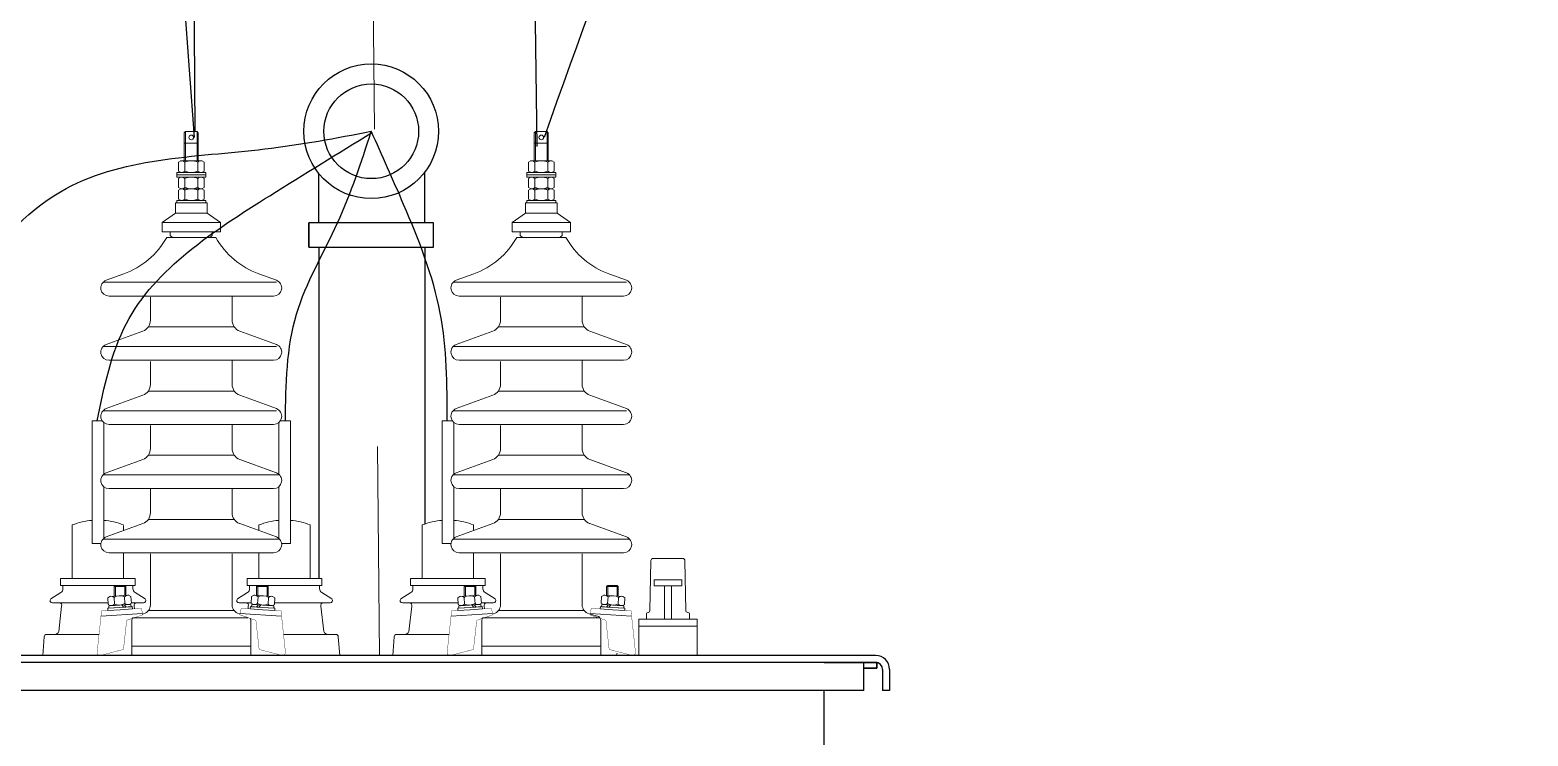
# Model space of a CAD drawing. Header units: millimetres. Extents: x -23083795 to 376618, y 113268 to 3804440.
# Drawn here: x 225110 to 226189, y 123286 to 123794 of the extents above; entities that cross this region are included whole.
import ezdxf

# ---------------------------------------------------------------- set-up
doc = ezdxf.new("R2010")
doc.units = ezdxf.units.MM
doc.header["$LTSCALE"] = 6
doc.linetypes.add('CENTER', pattern=[50.8, 31.75, -6.35, 6.35, -6.35])
doc.layers.add('duong tam', color=30, linetype='CENTER', lineweight=5)

msp = doc.modelspace()

# ---------------------------------------------------------------- linework, layer by layer
at = {"color": 170, "lineweight": 9}
for p, q in [((225221.57784, 123721.14999, -1.36858), (225220.73731, 123720.30946, -1.36858)), ((225220.73731, 123720.30946, -1.36858), (225220.73731, 123700.13691, -1.36858)), ((225221.57784, 123721.14999, -1.36858), (225221.57784, 123700.13691, -1.36858)), ((225229.98307, 123721.14999, -1.36858), (225221.57784, 123721.14999, -1.36858)), ((225229.98307, 123721.14999, -1.36858), (225221.57784, 123721.14999, -1.36858)), ((225229.98307, 123721.14999, -1.36858), (225229.98307, 123700.13691, -1.36858)), ((225229.98307, 123721.14999, -1.36858), (225230.82359, 123720.30946, -1.36858)), ((225230.82359, 123720.30946, -1.36858), (225230.82359, 123700.13691, -1.36858)), ((225473.7348, 123721.14999, -1.36858), (225472.89427, 123720.30946, -1.36858)), ((225472.89427, 123720.30946, -1.36858), (225472.89427, 123700.13691, -1.36858)), ((225473.7348, 123721.14999, -1.36858), (225473.7348, 123700.13691, -1.36858)), ((225482.14003, 123721.14999, -1.36858), (225473.7348, 123721.14999, -1.36858)), ((225482.14003, 123721.14999, -1.36858), (225473.7348, 123721.14999, -1.36858)), ((225482.14003, 123721.14999, -1.36858), (225482.14003, 123700.13691, -1.36858)), ((225482.14003, 123721.14999, -1.36858), (225482.98055, 123720.30946, -1.36858)), ((225482.14003, 123721.14999, -1.36858), (225482.98055, 123720.30946, -1.36858)), ((225482.98055, 123720.30946, -1.36858), (225482.98055, 123700.13691, -1.36858)), ((225230.82359, 123712.74475, -1.36858), (225220.73731, 123712.74475, -1.36858)), ((225482.98055, 123712.74475, -1.36858), (225472.89427, 123712.74475, -1.36858)), ((225221.15758, 123699.16635, -1.36858), (225221.15758, 123692.70223, -1.36858)), ((225230.40333, 123699.16635, -1.36858), (225230.40333, 123692.70223, -1.36858)), ((225473.31454, 123699.16635, -1.36858), (225473.31454, 123692.70223, -1.36858)), ((225482.56029, 123699.16635, -1.36858), (225482.56029, 123692.70223, -1.36858)), ((225221.15758, 123687.39903, -1.36858), (225221.15758, 123680.9349, -1.36858)), ((225230.40333, 123687.39903, -1.36858), (225230.40333, 123680.9349, -1.36858)), ((225473.31454, 123687.39903, -1.36858), (225473.31454, 123680.9349, -1.36858)), ((225482.56029, 123687.39903, -1.36858), (225482.56029, 123680.9349, -1.36858)), ((225221.15758, 123678.9938, -1.36858), (225221.15758, 123672.52967, -1.36858)), ((225230.40333, 123678.9938, -1.36858), (225230.40333, 123672.52967, -1.36858)), ((225473.31454, 123678.9938, -1.36858), (225473.31454, 123672.52967, -1.36858)), ((225482.56029, 123678.9938, -1.36858), (225482.56029, 123672.52967, -1.36858)), ((225214.43339, 123669.87807, -1.36858), (225220.73731, 123669.87807, -1.36858)), ((225225.78045, 123669.87807, -1.36858), (225237.12752, 123669.87807, -1.36858)), ((225466.59035, 123669.87807, -1.36858), (225472.89427, 123669.87807, -1.36858)), ((225477.93741, 123669.87807, -1.36858), (225489.28448, 123669.87807, -1.36858)), ((225246.79353, 123655.58918, -1.36858), (225204.76737, 123655.58918, -1.36858)), ((225237.12752, 123662.31336, -1.36858), (225214.43339, 123662.31336, -1.36858)), ((225498.95049, 123655.58918, -1.36858), (225456.92433, 123655.58918, -1.36858)), ((225489.28448, 123662.31336, -1.36858), (225466.59035, 123662.31336, -1.36858)), ((225212.33208, 123644.87251, -1.36858), (225208.12947, 123644.87251, -1.36858)), ((225212.33208, 123644.87251, -1.36858), (225243.43144, 123644.87251, -1.36858)), ((225464.48904, 123644.87251, -1.36858), (225460.28643, 123644.87251, -1.36858)), ((225464.48904, 123644.87251, -1.36858), (225495.5884, 123644.87251, -1.36858)), ((225287.04967, 123612.54985, -1.36858), (225162.24255, 123612.54985, -1.36858)), ((225164.51124, 123614.04255, -1.36858), (225177.07781, 123618.61641, -1.36858)), ((225539.20663, 123612.54985, -1.36858), (225414.39951, 123612.54985, -1.36858)), ((225416.6682, 123614.04255, -1.36858), (225429.23477, 123618.61641, -1.36858)), ((225196.36214, 123602.63006, -1.36858), (225166.52357, 123602.63006, -1.36858)), ((225196.36214, 123585.29196, -1.36858), (225196.36214, 123601.78953, -1.36858)), ((225448.5191, 123602.63006, -1.36858), (225418.68053, 123602.63006, -1.36858)), ((225448.5191, 123585.29196, -1.36858), (225448.5191, 123601.78953, -1.36858)), ((225256.71883, 123580.47092, -1.36858), (225194.84207, 123580.47092, -1.36858)), ((225508.87579, 123580.47092, -1.36858), (225446.99903, 123580.47092, -1.36858)), ((225164.51124, 123567.81378, -1.36858), (225190.83167, 123577.39363, -1.36858)), ((225416.6682, 123567.81378, -1.36858), (225442.98863, 123577.39363, -1.36858)), ((225287.04967, 123566.32107, -1.36858), (225162.24255, 123566.32107, -1.36858)), ((225196.36214, 123556.40128, -1.36858), (225166.52357, 123556.40128, -1.36858)), ((225539.20663, 123566.32107, -1.36858), (225414.39951, 123566.32107, -1.36858)), ((225448.5191, 123556.40128, -1.36858), (225418.68053, 123556.40128, -1.36858)), ((225196.36214, 123539.06319, -1.36858), (225196.36214, 123555.56076, -1.36858)), ((225448.5191, 123539.06319, -1.36858), (225448.5191, 123555.56076, -1.36858)), ((225164.51124, 123521.585, -1.36858), (225190.83167, 123531.16485, -1.36858)), ((225256.71883, 123534.24215, -1.36858), (225194.84207, 123534.24215, -1.36858)), ((225416.6682, 123521.585, -1.36858), (225442.98863, 123531.16485, -1.36858)), ((225508.87579, 123534.24215, -1.36858), (225446.99903, 123534.24215, -1.36858)), ((225508.87579, 123534.24215, -1.36858), (225446.99903, 123534.24215, -1.36858)), ((225287.04967, 123520.0923, -1.36858), (225162.24255, 123520.0923, -1.36858)), ((225539.20663, 123520.0923, -1.36858), (225414.39951, 123520.0923, -1.36858)), ((225154.33598, 123424.44398, -1.36858), (225154.33598, 123512.69891, -1.36858)), ((225161.69176, 123512.69891, -1.36858), (225154.33598, 123512.69891, -1.36858)), ((225162.74121, 123474.33419, -1.36858), (225162.74121, 123511.54936, -1.36858)), ((225196.36214, 123510.1725, -1.36858), (225166.52357, 123510.1725, -1.36858)), ((225196.36214, 123492.83441, -1.36858), (225196.36214, 123509.33198, -1.36858)), ((225288.81969, 123474.33419, -1.36858), (225288.81969, 123511.54936, -1.36858)), ((225289.86914, 123512.69891, -1.36858), (225297.22493, 123512.69891, -1.36858)), ((225297.22493, 123424.44398, -1.36858), (225297.22493, 123512.69891, -1.36858)), ((225406.49294, 123424.44398, -1.36858), (225406.49294, 123512.69891, -1.36858)), ((225413.84872, 123512.69891, -1.36858), (225406.49294, 123512.69891, -1.36858)), ((225414.89817, 123474.33419, -1.36858), (225414.89817, 123511.54936, -1.36858)), ((225448.5191, 123510.1725, -1.36858), (225418.68053, 123510.1725, -1.36858)), ((225448.5191, 123492.83441, -1.36858), (225448.5191, 123509.33198, -1.36858)), ((225164.51124, 123475.35622, -1.36858), (225190.83167, 123484.93608, -1.36858)), ((225256.71883, 123488.01337, -1.36858), (225194.84207, 123488.01337, -1.36858)), ((225287.04967, 123475.35622, -1.36858), (225260.72924, 123484.93608, -1.36858)), ((225416.6682, 123475.35622, -1.36858), (225442.98863, 123484.93608, -1.36858)), ((225508.87579, 123488.01337, -1.36858), (225446.99903, 123488.01337, -1.36858)), ((225539.20663, 123475.35622, -1.36858), (225512.8862, 123484.93608, -1.36858)), ((225272.00923, 123473.86352, -1.36858), (225162.24255, 123473.86352, -1.36858)), ((225179.55168, 123473.86352, -1.36858), (225289.31836, 123473.86352, -1.36858)), ((225287.04967, 123473.86352, -1.36858), (225280.41446, 123473.86352, -1.36858)), ((225524.16619, 123473.86352, -1.36858), (225414.39951, 123473.86352, -1.36858)), ((225431.70864, 123473.86352, -1.36858), (225541.47532, 123473.86352, -1.36858)), ((225539.20663, 123473.86352, -1.36858), (225532.57142, 123473.86352, -1.36858)), ((225162.74121, 123428.10542, -1.36858), (225162.74121, 123465.32059, -1.36858)), ((225196.36214, 123463.94373, -1.36858), (225166.52357, 123463.94373, -1.36858)), ((225196.36214, 123446.60564, -1.36858), (225196.36214, 123463.94373, -1.36858)), ((225255.19877, 123463.94373, -1.36858), (225285.03734, 123463.94373, -1.36858)), ((225288.81969, 123428.10542, -1.36858), (225288.81969, 123465.32059, -1.36858)), ((225414.89817, 123428.10542, -1.36858), (225414.89817, 123465.32059, -1.36858)), ((225448.5191, 123463.94373, -1.36858), (225418.68053, 123463.94373, -1.36858)), ((225448.5191, 123446.60564, -1.36858), (225448.5191, 123463.94373, -1.36858)), ((225507.35572, 123463.94373, -1.36858), (225537.1943, 123463.94373, -1.36858)), ((225140.04709, 123399.22828, -1.36858), (225140.04709, 123437.74202, -1.36858)), ((225164.51124, 123429.12745, -1.36858), (225190.83167, 123438.7073, -1.36858)), ((225256.71883, 123441.78459, -1.36858), (225194.84207, 123441.78459, -1.36858)), ((225287.04967, 123429.12745, -1.36858), (225260.72924, 123438.7073, -1.36858)), ((225274.5308, 123433.68394, -1.36858), (225274.5308, 123437.74202, -1.36858)), ((225311.51382, 123399.22828, -1.36858), (225311.51382, 123437.74202, -1.36858)), ((225392.20405, 123399.22828, -1.36858), (225392.20405, 123437.74202, -1.36858)), ((225416.6682, 123429.12745, -1.36858), (225442.98863, 123438.7073, -1.36858)), ((225429.18707, 123433.68394, -1.36858), (225429.18707, 123437.74202, -1.36858)), ((225508.87579, 123441.78459, -1.36858), (225446.99903, 123441.78459, -1.36858)), ((225539.20663, 123429.12745, -1.36858), (225512.8862, 123438.7073, -1.36858)), ((225257.72033, 123427.63474, -1.36858), (225162.24255, 123427.63474, -1.36858)), ((225177.03011, 123433.68394, -1.36858), (225177.03011, 123437.41804, -1.36858)), ((225193.84057, 123427.63474, -1.36858), (225289.31836, 123427.63474, -1.36858)), ((225509.87729, 123427.63474, -1.36858), (225414.39951, 123427.63474, -1.36858)), ((225445.99753, 123427.63474, -1.36858), (225541.47532, 123427.63474, -1.36858)), ((225160.70095, 123424.44398, -1.36858), (225154.33598, 123424.44398, -1.36858)), ((225196.36214, 123417.71495, -1.36858), (225166.52357, 123417.71495, -1.36858)), ((225177.03011, 123399.22828, -1.36858), (225177.03011, 123417.71495, -1.36858)), ((225196.36214, 123380.25415, -1.36858), (225196.36214, 123416.87443, -1.36858)), ((225255.19877, 123417.71495, -1.36858), (225285.03734, 123417.71495, -1.36858)), ((225255.19877, 123380.25415, -1.36858), (225255.19877, 123416.87443, -1.36858)), ((225274.5308, 123399.22828, -1.36858), (225274.5308, 123417.71495, -1.36858)), ((225290.85995, 123424.44398, -1.36858), (225297.22493, 123424.44398, -1.36858)), ((225412.85791, 123424.44398, -1.36858), (225406.49294, 123424.44398, -1.36858)), ((225448.5191, 123417.71495, -1.36858), (225418.68053, 123417.71495, -1.36858)), ((225429.18707, 123399.22828, -1.36858), (225429.18707, 123417.71495, -1.36858)), ((225448.5191, 123417.71495, -1.36858), (225445.99753, 123417.71495, -1.36858)), ((225448.5191, 123399.22828, -1.36858), (225448.5191, 123416.87443, -1.36858)), ((225448.5191, 123380.25415, -1.36858), (225448.5191, 123416.87443, -1.36858)), ((225507.35572, 123417.71495, -1.36858), (225537.1943, 123417.71495, -1.36858)), ((225507.35572, 123380.25415, -1.36858), (225507.35572, 123416.87443, -1.36858)), ((225556.91159, 123412.03597, -1.36858), (225556.12357, 123375.83984, -1.36858)), ((225579.67611, 123413.68126, -1.36858), (225558.59225, 123413.68126, -1.36858)), ((225581.35677, 123412.03597, -1.36858), (225582.14479, 123375.83984, -1.36858)), ((225131.64186, 123399.22828, -1.36858), (225185.43534, 123399.22828, -1.36858)), ((225131.64186, 123394.18514, -1.36858), (225131.64186, 123399.22828, -1.36858)), ((225185.43534, 123394.18514, -1.36858), (225185.43534, 123399.22828, -1.36858)), ((225319.91905, 123399.22828, -1.36858), (225266.12557, 123399.22828, -1.36858)), ((225266.12557, 123394.18514, -1.36858), (225266.12557, 123399.22828, -1.36858)), ((225319.91905, 123394.18514, -1.36858), (225319.91905, 123399.22828, -1.36858)), ((225383.79881, 123399.22828, -1.36858), (225437.5923, 123399.22828, -1.36858)), ((225383.79881, 123394.18514, -1.36858), (225383.79881, 123399.22828, -1.36858)), ((225437.5923, 123394.18514, -1.36858), (225437.5923, 123399.22828, -1.36858)), ((225556.60907, 123398.14052, -1.36858), (225556.51758, 123398.14052, -1.36858)), ((225579.16067, 123398.14052, -1.36858), (225559.10769, 123398.14052, -1.36858)), ((225559.10769, 123398.14052, -1.36858), (225559.10769, 123393.93791, -1.36858)), ((225579.16067, 123398.14052, -1.36858), (225579.16067, 123393.93791, -1.36858)), ((225581.75078, 123398.14052, -1.36858), (225581.65929, 123398.14052, -1.36858)), ((225131.75343, 123388.99337, -1.36858), (225124.6274, 123384.50221, -1.36858)), ((225131.64186, 123394.18514, -1.36858), (225185.43534, 123394.18514, -1.36858)), ((225133.3229, 123394.18514, -1.36858), (225183.75429, 123394.18514, -1.36858)), ((225133.3229, 123394.18514, -1.36858), (225133.3229, 123391.8377, -1.36858)), ((225133.3229, 123394.18514, -1.36858), (225133.3229, 123391.8377, -1.36858)), ((225170.15899, 123385.52101, -1.36858), (225170.46055, 123380.74745, -1.36858)), ((225170.30592, 123393.34462, -1.36858), (225171.14645, 123394.18514, -1.36858)), ((225178.71115, 123393.34462, -1.36858), (225170.30592, 123393.34462, -1.36858)), ((225170.30592, 123386.50278, -1.36858), (225170.30592, 123393.34462, -1.36858)), ((225171.14645, 123394.18514, -1.36858), (225171.14645, 123386.55588, -1.36858)), ((225177.87063, 123394.18514, -1.36858), (225171.14645, 123394.18514, -1.36858)), ((225177.70865, 123385.99795, -1.36858), (225178.01021, 123381.22438, -1.36858)), ((225177.87063, 123394.18514, -1.36858), (225177.87063, 123386.98067, -1.36858)), ((225177.87063, 123394.18514, -1.36858), (225178.71115, 123393.34462, -1.36858)), ((225178.71115, 123387.03376, -1.36858), (225178.71115, 123393.34462, -1.36858)), ((225183.75429, 123394.18514, -1.36858), (225183.75429, 123391.8377, -1.36858)), ((225185.32376, 123388.99337, -1.36858), (225192.4498, 123384.50221, -1.36858)), ((225266.23714, 123388.99337, -1.36858), (225259.11111, 123384.50221, -1.36858)), ((225319.91905, 123394.18514, -1.36858), (225266.12557, 123394.18514, -1.36858)), ((225318.23801, 123394.18514, -1.36858), (225267.80661, 123394.18514, -1.36858)), ((225267.80661, 123394.18514, -1.36858), (225267.80661, 123391.8377, -1.36858)), ((225273.69028, 123394.18514, -1.36858), (225272.84975, 123393.34462, -1.36858)), ((225272.84975, 123387.03376, -1.36858), (225272.84975, 123393.34462, -1.36858)), ((225272.84975, 123393.34462, -1.36858), (225281.25498, 123393.34462, -1.36858)), ((225273.85226, 123385.99795, -1.36858), (225273.5507, 123381.22438, -1.36858)), ((225273.69028, 123394.18514, -1.36858), (225273.69028, 123386.98067, -1.36858)), ((225273.69028, 123394.18514, -1.36858), (225280.41446, 123394.18514, -1.36858)), ((225281.25498, 123393.34462, -1.36858), (225280.41446, 123394.18514, -1.36858)), ((225280.41446, 123394.18514, -1.36858), (225280.41446, 123386.55588, -1.36858)), ((225281.40192, 123385.52101, -1.36858), (225281.10036, 123380.74745, -1.36858)), ((225281.25498, 123386.50278, -1.36858), (225281.25498, 123393.34462, -1.36858)), ((225318.23801, 123394.18514, -1.36858), (225318.23801, 123391.8377, -1.36858)), ((225318.23801, 123394.18514, -1.36858), (225318.23801, 123391.8377, -1.36858)), ((225319.80747, 123388.99337, -1.36858), (225326.93351, 123384.50221, -1.36858)), ((225383.91039, 123388.99337, -1.36858), (225376.78436, 123384.50221, -1.36858)), ((225383.79881, 123394.18514, -1.36858), (225437.5923, 123394.18514, -1.36858)), ((225385.47986, 123394.18514, -1.36858), (225435.91125, 123394.18514, -1.36858)), ((225385.47986, 123394.18514, -1.36858), (225385.47986, 123391.8377, -1.36858)), ((225385.47986, 123394.18514, -1.36858), (225385.47986, 123391.8377, -1.36858)), ((225422.31595, 123385.52101, -1.36858), (225422.61751, 123380.74745, -1.36858)), ((225422.46288, 123393.34462, -1.36858), (225423.3034, 123394.18514, -1.36858)), ((225430.86811, 123393.34462, -1.36858), (225422.46288, 123393.34462, -1.36858)), ((225422.46288, 123386.50278, -1.36858), (225422.46288, 123393.34462, -1.36858)), ((225423.3034, 123394.18514, -1.36858), (225423.3034, 123386.55588, -1.36858)), ((225430.02759, 123394.18514, -1.36858), (225423.3034, 123394.18514, -1.36858)), ((225429.86561, 123385.99795, -1.36858), (225430.16717, 123381.22438, -1.36858)), ((225430.02759, 123394.18514, -1.36858), (225430.02759, 123386.98067, -1.36858)), ((225430.02759, 123394.18514, -1.36858), (225430.86811, 123393.34462, -1.36858)), ((225430.86811, 123387.03376, -1.36858), (225430.86811, 123393.34462, -1.36858)), ((225435.91125, 123394.18514, -1.36858), (225435.91125, 123391.8377, -1.36858)), ((225437.48072, 123388.99337, -1.36858), (225444.60676, 123384.50221, -1.36858)), ((225525.84724, 123394.18514, -1.36858), (225525.00671, 123393.34462, -1.36858)), ((225525.00671, 123387.03376, -1.36858), (225525.00671, 123393.34462, -1.36858)), ((225525.00671, 123393.34462, -1.36858), (225533.41194, 123393.34462, -1.36858)), ((225526.00922, 123385.99795, -1.36858), (225525.70766, 123381.22438, -1.36858)), ((225525.84724, 123394.18514, -1.36858), (225532.57142, 123394.18514, -1.36858)), ((225525.84724, 123394.18514, -1.36858), (225525.84724, 123386.98067, -1.36858)), ((225533.41194, 123393.34462, -1.36858), (225532.57142, 123394.18514, -1.36858)), ((225532.57142, 123394.18514, -1.36858), (225532.57142, 123386.55588, -1.36858)), ((225533.55888, 123385.52101, -1.36858), (225533.25732, 123380.74745, -1.36858)), ((225533.41194, 123386.50278, -1.36858), (225533.41194, 123393.34462, -1.36858)), ((225579.16067, 123393.93791, -1.36858), (225559.10769, 123393.93791, -1.36858)), ((225566.61261, 123393.93791, -1.36858), (225566.61261, 123369.97406, -1.36858)), ((225566.61261, 123393.93791, -1.36858), (225566.61261, 123369.97406, -1.36858)), ((225571.65575, 123393.93791, -1.36858), (225571.65575, 123369.97406, -1.36858)), ((225130.82283, 123381.57729, -1.36858), (225125.75819, 123381.57729, -1.36858)), ((225132.37963, 123379.26199, -1.36858), (225130.38107, 123360.97675, -1.36858)), ((225130.82283, 123381.57729, -1.36858), (225165.77603, 123381.57729, -1.36858)), ((225160.73461, 123372.00185, -1.36858), (225190.70383, 123373.8951, -1.36858)), ((225176.82809, 123378.49282, -1.36858), (225175.67355, 123380.10428, -1.36858)), ((225178.80652, 123378.6178, -1.36858), (225177.65197, 123380.22926, -1.36858)), ((225182.62, 123381.57729, -1.36858), (225186.25437, 123381.57729, -1.36858)), ((225184.69756, 123379.26199, -1.36858), (225184.90993, 123377.31898, -1.36858)), ((225186.25437, 123381.57729, -1.36858), (225191.319, 123381.57729, -1.36858)), ((225249.71391, 123376.16072, -1.36858), (225194.97261, 123376.16072, -1.36858)), ((225201.84699, 123376.16072, -1.36858), (225256.5883, 123376.16072, -1.36858)), ((225265.30654, 123381.57729, -1.36858), (225260.2419, 123381.57729, -1.36858)), ((225290.82629, 123372.00185, -1.36858), (225260.85708, 123373.8951, -1.36858)), ((225268.9409, 123381.57729, -1.36858), (225265.30654, 123381.57729, -1.36858)), ((225266.86334, 123379.26199, -1.36858), (225266.65097, 123377.31898, -1.36858)), ((225272.75439, 123378.6178, -1.36858), (225273.90894, 123380.22926, -1.36858)), ((225274.73281, 123378.49282, -1.36858), (225275.88736, 123380.10428, -1.36858)), ((225320.73808, 123381.57729, -1.36858), (225285.78488, 123381.57729, -1.36858)), ((225319.18128, 123379.26199, -1.36858), (225321.17984, 123360.97675, -1.36858)), ((225320.73808, 123381.57729, -1.36858), (225325.80271, 123381.57729, -1.36858)), ((225382.97979, 123381.57729, -1.36858), (225377.91515, 123381.57729, -1.36858)), ((225384.53659, 123379.26199, -1.36858), (225382.53803, 123360.97675, -1.36858)), ((225382.97979, 123381.57729, -1.36858), (225417.93299, 123381.57729, -1.36858)), ((225412.89157, 123372.00185, -1.36858), (225442.86079, 123373.8951, -1.36858)), ((225428.98505, 123378.49282, -1.36858), (225427.8305, 123380.10428, -1.36858)), ((225430.96348, 123378.6178, -1.36858), (225429.80893, 123380.22926, -1.36858)), ((225434.77696, 123381.57729, -1.36858), (225438.41133, 123381.57729, -1.36858)), ((225436.85452, 123379.26199, -1.36858), (225437.06689, 123377.31898, -1.36858)), ((225438.41133, 123381.57729, -1.36858), (225443.47596, 123381.57729, -1.36858)), ((225438.41133, 123381.57729, -1.36858), (225443.47596, 123381.57729, -1.36858)), ((225501.87087, 123376.16072, -1.36858), (225447.12957, 123376.16072, -1.36858)), ((225454.00395, 123376.16072, -1.36858), (225508.74526, 123376.16072, -1.36858)), ((225542.98325, 123372.00185, -1.36858), (225513.01404, 123373.8951, -1.36858)), ((225524.91135, 123378.6178, -1.36858), (225526.06589, 123380.22926, -1.36858)), ((225526.88977, 123378.49282, -1.36858), (225528.04432, 123380.10428, -1.36858)), ((225553.5845, 123374.17667, -1.36858), (225555.28324, 123375.01719, -1.36858)), ((225553.5845, 123374.17667, -1.36858), (225553.5845, 123369.97406, -1.36858)), ((225582.98512, 123375.01719, -1.36858), (225584.68386, 123374.17667, -1.36858)), ((225584.68386, 123369.97406, -1.36858), (225584.68386, 123374.17667, -1.36858)), ((225249.14525, 123370.9579, -1.36858), (225183.60854, 123370.9579, -1.36858)), ((225202.41566, 123370.9579, -1.36858), (225266.75008, 123370.9579, -1.36858)), ((225501.30221, 123370.9579, -1.36858), (225435.76549, 123370.9579, -1.36858)), ((225454.57262, 123370.9579, -1.36858), (225520.10933, 123370.9579, -1.36858)), ((225548.1211, 123369.88196, -1.36858), (225590.14726, 123369.88196, -1.36858)), ((225548.1211, 123369.88196, -1.36858), (225548.1211, 123343.75375, -1.36858)), ((225590.14726, 123364.76683, -1.36858), (225548.1211, 123364.76683, -1.36858)), ((225553.5845, 123369.97406, -1.36858), (225584.68386, 123369.97406, -1.36858)), ((225590.14726, 123343.75375, -1.36858), (225590.14726, 123369.88196, -1.36858)), ((225119.87453, 123357.20212, -1.36858), (225118.72475, 123343.75375, -1.36858)), ((225127.26746, 123358.88317, -1.36858), (225121.55558, 123358.88317, -1.36858)), ((225127.26746, 123358.88317, -1.36858), (225159.3345, 123358.88317, -1.36858)), ((225324.29344, 123358.88317, -1.36858), (225292.2264, 123358.88317, -1.36858)), ((225324.29344, 123358.88317, -1.36858), (225330.00533, 123358.88317, -1.36858)), ((225331.68638, 123357.20212, -1.36858), (225332.83615, 123343.75375, -1.36858)), ((225372.03149, 123357.20212, -1.36858), (225370.88171, 123343.75375, -1.36858)), ((225379.42442, 123358.88317, -1.36858), (225373.71254, 123358.88317, -1.36858)), ((225379.42442, 123358.88317, -1.36858), (225411.49146, 123358.88317, -1.36858)), ((225182.91377, 123350.47794, -1.36858), (225199.72423, 123350.47794, -1.36858)), ((225199.72423, 123350.47794, -1.36858), (225182.91377, 123350.47794, -1.36858)), ((225199.72423, 123350.47794, -1.36858), (225182.91377, 123350.47794, -1.36858)), ((225236.97289, 123350.47794, -1.36858), (225199.72423, 123350.47794, -1.36858)), ((225214.58802, 123350.47794, -1.36858), (225251.83667, 123350.47794, -1.36858)), ((225251.83667, 123350.47794, -1.36858), (225268.64714, 123350.47794, -1.36858)), ((225251.83667, 123350.47794, -1.36858), (225268.64714, 123350.47794, -1.36858)), ((225268.64714, 123350.47794, -1.36858), (225251.83667, 123350.47794, -1.36858)), ((225435.07073, 123350.47794, -1.36858), (225451.88119, 123350.47794, -1.36858)), ((225451.88119, 123350.47794, -1.36858), (225435.07073, 123350.47794, -1.36858)), ((225451.88119, 123350.47794, -1.36858), (225435.07073, 123350.47794, -1.36858)), ((225489.12985, 123350.47794, -1.36858), (225451.88119, 123350.47794, -1.36858)), ((225466.74498, 123350.47794, -1.36858), (225503.99363, 123350.47794, -1.36858)), ((225503.99363, 123350.47794, -1.36858), (225520.8041, 123350.47794, -1.36858)), ((225503.99363, 123350.47794, -1.36858), (225520.8041, 123350.47794, -1.36858)), ((225520.8041, 123350.47794, -1.36858), (225503.99363, 123350.47794, -1.36858))]:
    msp.add_line(p, q, dxfattribs=at)
at = {"color": 3}
for p, q in [((225317.71675, 123671.96198, -1.36858), (225317.71675, 123690.8361, -1.36858)), ((225394.09664, 123671.61591, -1.36858), (225394.09651, 123692.04962, -1.36858)), ((225317.71675, 123655.43473, -1.36858), (225317.71675, 123671.96198, -1.36858)), ((225394.09675, 123655.43473, -1.36858), (225394.09664, 123671.61591, -1.36858)), ((225310.51349, 123637.95973, -1.36858), (225400.34907, 123637.95973, -1.36858)), ((225317.71675, 123637.95973, -1.36858), (225317.71675, 123399.22828, -1.36858)), ((225394.09675, 123637.95973, -1.36858), (225394.09675, 123438.44452, -1.36858))]:
    msp.add_line(p, q, dxfattribs=at)
at = {"color": 7}
for p, q in [((225718.74731, 123343.75375, -1.36858), (224732.8136, 123343.75375, -1.36858)), ((225719.58783, 123338.71061, -1.36858), (224731.97307, 123338.71061, -1.36858)), ((225681.76429, 123338.71061, -1.36858), (225719.58783, 123338.71061, -1.36858)), ((225710.34208, 123318.53805, -1.36858), (225710.34208, 123338.71061, -1.36858)), ((225719.58783, 123334.508, -1.36858), (225710.34208, 123334.508, -1.36858)), ((225710.34208, 123334.508, -1.36858), (225719.58783, 123334.508, -1.36858)), ((225719.58783, 123334.508, -1.36858), (225710.34208, 123334.508, -1.36858)), ((225710.34208, 123334.508, -1.36858), (225719.58783, 123334.508, -1.36858)), ((225710.34208, 123334.508, -1.36858), (225719.58783, 123334.508, -1.36858)), ((225719.58783, 123334.508, -1.36858), (225719.58783, 123338.71061, -1.36858)), ((225719.58783, 123334.508, -1.36858), (225719.58783, 123338.71061, -1.36858)), ((225719.58783, 123334.508, -1.36858), (225719.58783, 123338.71061, -1.36858)), ((225719.58783, 123338.71061, -1.36858), (225719.58783, 123334.508, -1.36858)), ((225719.58783, 123338.71061, -1.36858), (225719.58783, 123334.508, -1.36858)), ((225719.58783, 123338.71061, -1.36858), (225719.58783, 123334.508, -1.36858)), ((225719.58783, 123338.71061, -1.36858), (225719.58783, 123334.508, -1.36858)), ((225719.58783, 123338.71061, -1.36858), (225719.58783, 123334.508, -1.36858)), ((225719.58783, 123338.71061, -1.36858), (225719.58783, 123334.508, -1.36858)), ((225719.58783, 123338.71061, -1.36858), (225719.58783, 123334.508, -1.36858)), ((225719.58783, 123338.71061, -1.36858), (225719.58783, 123334.508, -1.36858)), ((225719.58783, 123338.71061, -1.36858), (225719.58783, 123334.508, -1.36858)), ((225719.58783, 123338.71061, -1.36858), (225719.58783, 123334.508, -1.36858)), ((225719.58783, 123338.71061, -1.36858), (225719.58783, 123334.508, -1.36858)), ((225719.58783, 123334.508, -1.36858), (225719.58783, 123338.71061, -1.36858)), ((225719.58783, 123334.508, -1.36858), (225719.58783, 123338.71061, -1.36858)), ((225723.79045, 123333.66747, -1.36858), (225723.79045, 123318.53805, -1.36858)), ((225728.83359, 123333.66747, -1.36858), (225728.83359, 123318.53805, -1.36858)), ((225710.34208, 123318.53805, -1.36858), (224741.21883, 123318.53805, -1.36858)), ((225681.76429, 122464.53397, -1.36858), (225681.76429, 123318.53805, -1.36858)), ((225728.83359, 123318.53805, -1.36858), (225723.79045, 123318.53805, -1.36858))]:
    msp.add_line(p, q, dxfattribs=at)
at = {"color": 7, "lineweight": 9}
for p, q in [((225198.46345, 123343.75375, -1.36858), (225118.61375, 123343.75375, -1.36858)), ((225225.78045, 123343.75375, -1.36858), (225172.82749, 123343.75375, -1.36858)), ((225225.78045, 123343.75375, -1.36858), (225278.73341, 123343.75375, -1.36858)), ((225253.09746, 123343.75375, -1.36858), (225332.94716, 123343.75375, -1.36858)), ((225387.58117, 123343.75375, -1.36858), (225467.43087, 123343.75375, -1.36858)), ((225477.93741, 123343.75375, -1.36858), (225424.98445, 123343.75375, -1.36858)), ((225477.93741, 123343.75375, -1.36858), (225530.89037, 123343.75375, -1.36858)), ((225548.1211, 123343.75375, -1.36858), (225590.14726, 123343.75375, -1.36858))]:
    msp.add_line(p, q, dxfattribs=at)
at = {"elevation": -1.36858}
for points in [[(225228.54898, 123721.14999), (225218.69, 125199.99721), (225238.69, 125207.42798), (225238.69, 125245.92884)], [(225474.93072, 123710.48849), (225455.04871, 125201.57294), (225434.95142, 125208.73639), (225434.45729, 125245.79449)]]:
    msp.add_lwpolyline(points, dxfattribs=at)
at = {"color": 170, "lineweight": 9, "elevation": -1.36858}
for points in [[(225221.57784, 123700.13691), (225218.21574, 123700.13691), (225216.5347, 123699.16635), (225216.5347, 123692.70223), (225218.21574, 123691.73167), (225221.57784, 123691.73167)], [(225221.57784, 123691.73167), (225233.34516, 123691.73167), (225235.02621, 123692.70223), (225235.02621, 123699.16635), (225233.34516, 123700.13691), (225221.57784, 123700.13691)], [(225473.7348, 123700.13691), (225470.3727, 123700.13691), (225468.69166, 123699.16635), (225468.69166, 123692.70223), (225470.3727, 123691.73167), (225473.7348, 123691.73167)], [(225473.7348, 123691.73167), (225485.50212, 123691.73167), (225487.18317, 123692.70223), (225487.18317, 123699.16635), (225485.50212, 123700.13691), (225473.7348, 123700.13691)], [(225220.73731, 123690.05063), (225215.27391, 123690.05063), (225215.27391, 123691.73167), (225220.73731, 123691.73167)], [(225221.57784, 123690.05063), (225215.27391, 123690.05063), (225215.27391, 123688.36958), (225221.57784, 123688.36958)], [(225220.73731, 123688.36958), (225218.21574, 123688.36958), (225216.5347, 123687.39903), (225216.5347, 123680.9349), (225218.21574, 123679.96435), (225220.73731, 123679.96435)], [(225221.57784, 123688.36958), (225236.28699, 123688.36958), (225236.28699, 123690.05063), (225221.57784, 123690.05063)], [(225225.78045, 123691.73167), (225236.28699, 123691.73167), (225236.28699, 123690.05063), (225225.78045, 123690.05063)], [(225225.78045, 123679.96435), (225233.34516, 123679.96435), (225235.02621, 123680.9349), (225235.02621, 123687.39903), (225233.34516, 123688.36958), (225225.78045, 123688.36958)], [(225472.89427, 123690.05063), (225467.43087, 123690.05063), (225467.43087, 123691.73167), (225472.89427, 123691.73167)], [(225473.7348, 123690.05063), (225467.43087, 123690.05063), (225467.43087, 123688.36958), (225473.7348, 123688.36958)], [(225472.89427, 123688.36958), (225470.3727, 123688.36958), (225468.69166, 123687.39903), (225468.69166, 123680.9349), (225470.3727, 123679.96435), (225472.89427, 123679.96435)], [(225473.7348, 123688.36958), (225488.44395, 123688.36958), (225488.44395, 123690.05063), (225473.7348, 123690.05063)], [(225477.93741, 123691.73167), (225488.44395, 123691.73167), (225488.44395, 123690.05063), (225477.93741, 123690.05063)], [(225477.93741, 123679.96435), (225485.50212, 123679.96435), (225487.18317, 123680.9349), (225487.18317, 123687.39903), (225485.50212, 123688.36958), (225477.93741, 123688.36958)], [(225221.57784, 123679.96435), (225218.21574, 123679.96435), (225216.5347, 123678.9938), (225216.5347, 123672.52967), (225218.21574, 123671.55912), (225221.57784, 123671.55912)], [(225221.57784, 123671.55912), (225233.34516, 123671.55912), (225235.02621, 123672.52967), (225235.02621, 123678.9938), (225233.34516, 123679.96435), (225221.57784, 123679.96435)], [(225473.7348, 123679.96435), (225470.3727, 123679.96435), (225468.69166, 123678.9938), (225468.69166, 123672.52967), (225470.3727, 123671.55912), (225473.7348, 123671.55912)], [(225473.7348, 123671.55912), (225485.50212, 123671.55912), (225487.18317, 123672.52967), (225487.18317, 123678.9938), (225485.50212, 123679.96435), (225473.7348, 123679.96435)], [(225214.43339, 123669.87807), (225214.43339, 123662.31336), (225204.76737, 123655.58918), (225204.76737, 123648.86499), (225210.65104, 123648.86499)], [(225237.12752, 123669.87807), (225237.12752, 123662.31336), (225246.79353, 123655.58918), (225246.79353, 123648.86499), (225210.65104, 123648.86499)], [(225220.73731, 123671.55912), (225215.27391, 123671.55912), (225215.27391, 123669.87807), (225221.57784, 123669.87807)], [(225221.57784, 123669.87807), (225236.28699, 123669.87807), (225236.28699, 123671.55912), (225225.78045, 123671.55912)], [(225466.59035, 123669.87807), (225466.59035, 123662.31336), (225456.92433, 123655.58918), (225456.92433, 123648.86499), (225462.808, 123648.86499)], [(225489.28448, 123669.87807), (225489.28448, 123662.31336), (225498.95049, 123655.58918), (225498.95049, 123648.86499), (225462.808, 123648.86499)], [(225472.89427, 123671.55912), (225467.43087, 123671.55912), (225467.43087, 123669.87807), (225473.7348, 123669.87807)], [(225473.7348, 123669.87807), (225488.44395, 123669.87807), (225488.44395, 123671.55912), (225477.93741, 123671.55912)], [(225212.33208, 123644.87251), (225210.65104, 123646.34342), (225210.65104, 123648.86499)], [(225239.22882, 123644.87251), (225240.90987, 123646.34342), (225240.90987, 123648.86499)], [(225464.48904, 123644.87251), (225462.808, 123646.34342), (225462.808, 123648.86499)], [(225491.38578, 123644.87251), (225493.06683, 123646.34342), (225493.06683, 123648.86499)], [(225166.52357, 123510.1725), (225282.7259, 123510.1725)], [(225418.68053, 123510.1725), (225534.88286, 123510.1725)], [(225166.52357, 123463.94373), (225272.00923, 123463.94373)], [(225285.03734, 123463.94373), (225179.55168, 123463.94373)], [(225418.68053, 123463.94373), (225524.16619, 123463.94373)], [(225537.1943, 123463.94373), (225431.70864, 123463.94373)], [(225166.52357, 123417.71495), (225257.72033, 123417.71495)], [(225285.03734, 123417.71495), (225193.84057, 123417.71495)], [(225418.68053, 123417.71495), (225509.87729, 123417.71495)], [(225537.1943, 123417.71495), (225445.99753, 123417.71495)], [(225174.29657, 123380.01729), (225167.58576, 123379.59335), (225165.84687, 123380.45599), (225165.54531, 123385.22955), (225167.16182, 123386.30416), (225173.87263, 123386.7281)], [(225174.29657, 123380.01729), (225181.00738, 123380.44123), (225182.62389, 123381.51584), (225182.32233, 123386.28941), (225180.58343, 123387.15204), (225173.87263, 123386.7281)], [(225277.26434, 123380.01729), (225270.55353, 123380.44123), (225268.93702, 123381.51584), (225269.23858, 123386.28941), (225270.97747, 123387.15204), (225277.68828, 123386.7281)], [(225277.26434, 123380.01729), (225283.97515, 123379.59335), (225285.71404, 123380.45599), (225286.0156, 123385.22955), (225284.39909, 123386.30416), (225277.68828, 123386.7281)], [(225426.45353, 123380.01729), (225419.74272, 123379.59335), (225418.00383, 123380.45599), (225417.70227, 123385.22955), (225419.31878, 123386.30416), (225426.02959, 123386.7281)], [(225426.45353, 123380.01729), (225433.16434, 123380.44123), (225434.78085, 123381.51584), (225434.47929, 123386.28941), (225432.74039, 123387.15204), (225426.02959, 123386.7281)], [(225529.4213, 123380.01729), (225522.71049, 123380.44123), (225521.09398, 123381.51584), (225521.39554, 123386.28941), (225523.13443, 123387.15204), (225529.84524, 123386.7281)], [(225529.4213, 123380.01729), (225536.13211, 123379.59335), (225537.871, 123380.45599), (225538.17256, 123385.22955), (225536.55605, 123386.30416), (225529.84524, 123386.7281)], [(225174.50854, 123376.66189), (225165.7006, 123376.10547), (225165.59462, 123377.78317), (225174.40255, 123378.33959)], [(225174.40255, 123378.33959), (225166.43301, 123377.84296), (225166.32703, 123379.52066), (225174.29657, 123380.01729)], [(225174.40255, 123378.33959), (225182.37196, 123378.83816), (225182.26597, 123380.51587), (225174.29657, 123380.01729)], [(225174.50854, 123376.66189), (225183.31647, 123377.21831), (225183.21049, 123378.89601), (225174.40255, 123378.33959)], [(225190.75893, 123373.59312), (225191.3783, 123373.75908)], [(225260.80197, 123373.59312), (225260.1826, 123373.75908)], [(225277.05237, 123376.66189), (225268.24443, 123377.21831), (225268.35042, 123378.89601), (225277.15835, 123378.33959)], [(225277.15835, 123378.33959), (225269.18895, 123378.83816), (225269.29493, 123380.51587), (225277.26434, 123380.01729)], [(225277.05237, 123376.66189), (225285.8603, 123376.10547), (225285.96629, 123377.78317), (225277.15835, 123378.33959)], [(225277.15835, 123378.33959), (225285.1279, 123377.84296), (225285.23388, 123379.52066), (225277.26434, 123380.01729)], [(225426.6655, 123376.66189), (225417.85756, 123376.10547), (225417.75158, 123377.78317), (225426.55951, 123378.33959)], [(225426.55951, 123378.33959), (225418.58997, 123377.84296), (225418.48399, 123379.52066), (225426.45353, 123380.01729)], [(225426.55951, 123378.33959), (225434.52892, 123378.83816), (225434.42293, 123380.51587), (225426.45353, 123380.01729)], [(225426.6655, 123376.66189), (225435.47343, 123377.21831), (225435.36745, 123378.89601), (225426.55951, 123378.33959)], [(225442.91589, 123373.59312), (225443.53526, 123373.75908)], [(225529.20933, 123376.66189), (225520.40139, 123377.21831), (225520.50738, 123378.89601), (225529.31531, 123378.33959)], [(225529.31531, 123378.33959), (225521.34591, 123378.83816), (225521.45189, 123380.51587), (225529.4213, 123380.01729)], [(225529.20933, 123376.66189), (225538.01726, 123376.10547), (225538.12325, 123377.78317), (225529.31531, 123378.33959)], [(225529.31531, 123378.33959), (225537.28486, 123377.84296), (225537.39084, 123379.52066), (225529.4213, 123380.01729)], [(225199.72423, 123343.75375), (225182.91377, 123343.75375), (225182.91377, 123350.47794), (225199.72423, 123350.47794)], [(225225.78045, 123350.47794), (225236.97289, 123350.47794)], [(225251.83667, 123343.75375), (225268.64714, 123343.75375), (225268.64714, 123350.47794), (225251.83667, 123350.47794)], [(225451.88119, 123343.75375), (225435.07073, 123343.75375), (225435.07073, 123350.47794), (225451.88119, 123350.47794)], [(225477.93741, 123350.47794), (225489.12985, 123350.47794)], [(225503.99363, 123343.75375), (225520.8041, 123343.75375), (225520.8041, 123350.47794), (225503.99363, 123350.47794)]]:
    msp.add_lwpolyline(points, dxfattribs=at)
at = {"color": 3, "elevation": -1.36858}
for points in [[(225335.72101, 123655.43473), (225310.51349, 123655.43473), (225310.51349, 123637.95973), (225310.51349, 123655.43473)], [(225400.34907, 123637.95973), (225400.34907, 123655.43473), (225335.72101, 123655.43473)]]:
    msp.add_lwpolyline(points, dxfattribs=at)
at = {"color": 170, "lineweight": 9, "elevation": -1.36858}
for points in [[(225243.43144, 123644.87251, 0.1782764766), (225274.48309, 123618.61641), (225287.04967, 123614.04255, -0.8390996312), (225285.03734, 123602.63006), (225166.52357, 123602.63006)], [(225495.5884, 123644.87251, 0.1782764766), (225526.64005, 123618.61641), (225539.20663, 123614.04255, -0.8390996312), (225537.1943, 123602.63006), (225418.68053, 123602.63006)], [(225166.52357, 123556.40128), (225285.03734, 123556.40128, 0.8390996312), (225287.04967, 123567.81378), (225260.72924, 123577.39363, -0.3152987889), (225255.19877, 123585.29196), (225255.19877, 123602.63006)], [(225418.68053, 123556.40128), (225537.1943, 123556.40128, 0.8390996312), (225539.20663, 123567.81378), (225512.8862, 123577.39363, -0.3152987889), (225507.35572, 123585.29196), (225507.35572, 123602.63006)], [(225280.41446, 123510.1725), (225285.03734, 123510.1725, 0.8390996312), (225287.04967, 123521.585), (225260.72924, 123531.16485, -0.3152987889), (225255.19877, 123539.06319), (225255.19877, 123556.40128)], [(225532.57142, 123510.1725), (225537.1943, 123510.1725, 0.8390996312), (225539.20663, 123521.585), (225512.8862, 123531.16485, -0.3152987889), (225507.35572, 123539.06319), (225507.35572, 123556.40128)], [(225272.00923, 123480.8305), (225260.72924, 123484.93608, -0.3152987889), (225255.19877, 123492.83441), (225255.19877, 123510.1725)], [(225524.16619, 123480.8305), (225512.8862, 123484.93608, -0.3152987889), (225507.35572, 123492.83441), (225507.35572, 123510.1725)], [(225280.41446, 123463.94373), (225285.03734, 123463.94373, 0.8390996312), (225287.04967, 123475.35622), (225280.41446, 123477.77124)], [(225532.57142, 123463.94373), (225537.1943, 123463.94373, 0.8390996312), (225539.20663, 123475.35622), (225532.57142, 123477.77124)], [(225260.56961, 123438.76724, -0.3097316893), (225255.19877, 123446.60564), (225255.19877, 123463.94373)], [(225512.72657, 123438.76724, -0.3097316893), (225507.35572, 123446.60564), (225507.35572, 123463.94373)], [(225520.8041, 123350.47794), (225520.8041, 123368.91119, 0.3394542589), (225518.31218, 123372.15872), (225512.33956, 123373.75908)], [(225182.91377, 123350.47794), (225182.91377, 123368.91119, -0.1651006682), (225183.60854, 123370.9579, -0.1651006682)], [(225268.64714, 123350.47794), (225268.64714, 123368.91119, 0.1188494143), (225268.27772, 123370.44336, 0.1188494143)], [(225435.07073, 123350.47794), (225435.07073, 123368.91119, -0.1651006682), (225435.76549, 123370.9579, -0.1651006682)]]:
    msp.add_lwpolyline(points, format="xyb", dxfattribs=at)
at = {"color": 30, "lineweight": 9, "const_width": 10.08628, "elevation": -1.36858}
msp.add_lwpolyline([(225532.57142, 123477.77124), (225532.57142, 123477.77124), (225532.57142, 123477.77124)], dxfattribs=at)
at = {"color": 170, "lineweight": 9, "const_width": 0.25216, "elevation": -1.36858}
for points in [[(225161.14184, 123375.81747), (225157.96741, 123346.07388, 0.5244414625), (225160.58673, 123343.81748), (225176.34218, 123347.92311, 0.3105519464), (225176.96554, 123348.64299), (225179.19371, 123368.55383, -0.2914734196), (225179.76072, 123369.25691), (225190.18717, 123372.76878, 0.3888787319), (225190.73577, 123373.76319), (225189.79975, 123377.62788)], [(225290.41907, 123375.81747), (225293.59349, 123346.07388, -0.5244414625), (225290.97418, 123343.81748), (225275.21873, 123347.92311, -0.3105519464), (225274.59537, 123348.64299), (225272.3672, 123368.55383, 0.2914734196), (225271.80019, 123369.25691), (225261.37374, 123372.76878, -0.3888787319), (225260.82513, 123373.76319), (225261.76115, 123377.62788)], [(225413.2988, 123375.81747), (225410.12437, 123346.07388, 0.5244414625), (225412.74369, 123343.81748), (225428.49914, 123347.92311, 0.3105519464), (225429.1225, 123348.64299), (225431.35067, 123368.55383, -0.2914734196), (225431.91768, 123369.25691), (225442.34413, 123372.76878, 0.3888787319), (225442.89273, 123373.76319), (225441.95671, 123377.62788)], [(225542.57603, 123375.81747), (225545.75045, 123346.07388, -0.5244414625), (225543.13114, 123343.81748), (225527.37569, 123347.92311, -0.3105519464), (225526.75233, 123348.64299), (225524.52416, 123368.55383, 0.2914734196), (225523.95715, 123369.25691), (225513.5307, 123372.76878, -0.3888787319), (225512.98209, 123373.76319), (225513.91811, 123377.62788)]]:
    msp.add_lwpolyline(points, format="xyb", close=True, dxfattribs=at)
at = {"color": 7, "lineweight": 9, "elevation": -1.36858}
for points in [[(225253.20846, 123343.75375), (225182.91377, 123343.75375)], [(225199.72423, 123343.75375), (225198.35244, 123343.75375)]]:
    msp.add_lwpolyline(points, dxfattribs=at)
at = {"color": 3}
for radius in [48.51976, 34.10293]:
    msp.add_circle((225355.43128, 123721.36119, -1.36858), radius, dxfattribs=at)
at = {"color": 170, "lineweight": 9}
for centre in [(225225.78045, 123716.94737, -1.36858), (225477.93741, 123716.94737, -1.36858)]:
    msp.add_circle(centre, 1.68105, dxfattribs=at)
for centre, radius, start, end in [((225218.84614, 123696.8992, -1.36858), 3.2377, 44.44581535, 104.44579222), ((225225.78045, 123688.64192, -1.36858), 11.49499, 90, 113.71357173), ((225225.78045, 123688.64192, -1.36858), 11.49499, 66.28642827, 90), ((225232.71477, 123696.8992, -1.36858), 3.2377, 75.55420778, 135.55418465), ((225471.0031, 123696.8992, -1.36858), 3.2377, 44.44581535, 104.44579222), ((225477.93741, 123688.64192, -1.36858), 11.49499, 90, 113.71357173), ((225477.93741, 123688.64192, -1.36858), 11.49499, 66.28642827, 90), ((225484.87173, 123696.8992, -1.36858), 3.2377, 75.55420778, 135.55418465), ((225218.84614, 123694.96938, -1.36858), 3.2377, 255.55420778, 315.55418465), ((225218.84614, 123685.13188, -1.36858), 3.2377, 44.44581535, 104.44579222), ((225225.78045, 123703.22666, -1.36858), 11.49499, 246.28642827, 270), ((225225.78045, 123676.87459, -1.36858), 11.49499, 90, 113.71357173), ((225225.78045, 123703.22666, -1.36858), 11.49499, 270, 293.71357173), ((225225.78045, 123676.87459, -1.36858), 11.49499, 66.28642827, 90), ((225232.71477, 123694.96938, -1.36858), 3.2377, 224.44581535, 284.44579222), ((225232.71477, 123685.13188, -1.36858), 3.2377, 75.55420778, 135.55418465), ((225471.0031, 123694.96938, -1.36858), 3.2377, 255.55420778, 315.55418465), ((225471.0031, 123685.13188, -1.36858), 3.2377, 44.44581535, 104.44579222), ((225477.93741, 123703.22666, -1.36858), 11.49499, 246.28642827, 270), ((225477.93741, 123676.87459, -1.36858), 11.49499, 90, 113.71357173), ((225477.93741, 123703.22666, -1.36858), 11.49499, 270, 293.71357173), ((225477.93741, 123676.87459, -1.36858), 11.49499, 66.28642827, 90), ((225484.87173, 123694.96938, -1.36858), 3.2377, 224.44581535, 284.44579222), ((225484.87173, 123685.13188, -1.36858), 3.2377, 75.55420778, 135.55418465), ((225218.84614, 123683.20205, -1.36858), 3.2377, 255.55420778, 315.55418465), ((225218.84614, 123676.72665, -1.36858), 3.2377, 44.44581535, 104.44579222), ((225225.78045, 123691.45934, -1.36858), 11.49499, 246.28642827, 270), ((225225.78045, 123668.46936, -1.36858), 11.49499, 90, 113.71357173), ((225225.78045, 123691.45934, -1.36858), 11.49499, 270, 293.71357173), ((225225.78045, 123668.46936, -1.36858), 11.49499, 66.28642827, 90), ((225232.71477, 123683.20205, -1.36858), 3.2377, 224.44581535, 284.44579222), ((225232.71477, 123676.72665, -1.36858), 3.2377, 75.55420778, 135.55418465), ((225471.0031, 123683.20205, -1.36858), 3.2377, 255.55420778, 315.55418465), ((225471.0031, 123676.72665, -1.36858), 3.2377, 44.44581535, 104.44579222), ((225477.93741, 123691.45934, -1.36858), 11.49499, 246.28642827, 270), ((225477.93741, 123668.46936, -1.36858), 11.49499, 90, 113.71357173), ((225477.93741, 123691.45934, -1.36858), 11.49499, 270, 293.71357173), ((225477.93741, 123668.46936, -1.36858), 11.49499, 66.28642827, 90), ((225484.87173, 123683.20205, -1.36858), 3.2377, 224.44581535, 284.44579222), ((225484.87173, 123676.72665, -1.36858), 3.2377, 75.55420778, 135.55418465), ((225218.84614, 123674.79682, -1.36858), 3.2377, 255.55420778, 315.55418465), ((225225.78045, 123683.0541, -1.36858), 11.49499, 246.28642827, 270), ((225225.78045, 123683.0541, -1.36858), 11.49499, 270, 293.71357173), ((225232.71477, 123674.79682, -1.36858), 3.2377, 224.44581535, 284.44579222), ((225471.0031, 123674.79682, -1.36858), 3.2377, 255.55420778, 315.55418465), ((225477.93741, 123683.0541, -1.36858), 11.49499, 246.28642827, 270), ((225477.93741, 123683.0541, -1.36858), 11.49499, 270, 293.71357173), ((225484.87173, 123674.79682, -1.36858), 3.2377, 224.44581535, 284.44579222), ((225156.9545, 123673.90475, -1.36858), 58.83662, 290, 330.43317421), ((225409.11146, 123673.90475, -1.36858), 58.83662, 290, 330.43317421), ((225166.52357, 123608.51372, -1.36858), 5.88366, 110, 270), ((225418.68053, 123608.51372, -1.36858), 5.88366, 110, 270), ((225187.95691, 123585.29196, -1.36858), 8.40523, 290, 0), ((225440.11387, 123585.29196, -1.36858), 8.40523, 290, 0), ((225166.52357, 123562.28494, -1.36858), 5.88366, 110, 270), ((225418.68053, 123562.28494, -1.36858), 5.88366, 110, 270), ((225187.95691, 123539.06319, -1.36858), 8.40523, 290, 0), ((225440.11387, 123539.06319, -1.36858), 8.40523, 290, 0), ((225440.11387, 123539.06319, -1.36858), 8.40523, 290, 0), ((225166.52357, 123516.05617, -1.36858), 5.88366, 110, 270), ((225418.68053, 123516.05617, -1.36858), 5.88366, 110, 270), ((225187.95691, 123492.83441, -1.36858), 8.40523, 290, 0), ((225440.11387, 123492.83441, -1.36858), 8.40523, 290, 0), ((225166.52357, 123469.82739, -1.36858), 5.88366, 110, 270), ((225285.03734, 123469.82739, -1.36858), 5.88366, 270, 70), ((225418.68053, 123469.82739, -1.36858), 5.88366, 110, 270), ((225537.1943, 123469.82739, -1.36858), 5.88366, 270, 70), ((225158.5386, 123390.82305, -1.36858), 50.43139, 94.78019185, 111.51018827), ((225158.5386, 123390.82305, -1.36858), 50.43139, 68.48981173, 85.21980815), ((225187.95691, 123446.60564, -1.36858), 8.40523, 290, 0), ((225293.02231, 123390.82305, -1.36858), 50.43139, 94.78019185, 111.51018827), ((225293.02231, 123390.82305, -1.36858), 50.43139, 68.48981173, 85.21980815), ((225410.69556, 123390.82305, -1.36858), 50.43139, 94.78019185, 111.51018827), ((225410.69556, 123390.82305, -1.36858), 50.43139, 68.48981173, 85.21980815), ((225440.11387, 123446.60564, -1.36858), 8.40523, 290, 0), ((225166.52357, 123423.59861, -1.36858), 5.88366, 110, 270), ((225285.03734, 123423.59861, -1.36858), 5.88366, 270, 70), ((225418.68053, 123423.59861, -1.36858), 5.88366, 110, 270), ((225537.1943, 123423.59861, -1.36858), 5.88366, 270, 70), ((225558.59225, 123412.00022, -1.36858), 1.68105, 90, 178.78112476), ((225579.67611, 123412.00022, -1.36858), 1.68105, 1.21887524, 90), ((225125.75819, 123383.25834, -1.36858), 1.68105, 132.27368901, 270), ((225129.96081, 123391.8377, -1.36858), 3.36209, 302.22104509, 0), ((225167.99508, 123383.11264, -1.36858), 3.2377, 48.06055643, 108.0605333), ((225174.38028, 123378.8502, -1.36858), 7.89424, 65.06858574, 122.32563279), ((225180.15842, 123383.88104, -1.36858), 3.2377, 79.16894886, 139.16892573), ((225187.11639, 123391.8377, -1.36858), 3.36209, 180, 237.77895491), ((225191.319, 123383.25834, -1.36858), 1.68105, 270, 47.72631099), ((225260.2419, 123383.25834, -1.36858), 1.68105, 132.27368901, 270), ((225264.44452, 123391.8377, -1.36858), 3.36209, 302.22104509, 0), ((225271.40248, 123383.88104, -1.36858), 3.2377, 40.83107427, 100.83105114), ((225277.18063, 123378.8502, -1.36858), 7.89424, 57.67436721, 114.93141426), ((225283.56582, 123383.11264, -1.36858), 3.2377, 71.9394667, 131.93944357), ((225321.6001, 123391.8377, -1.36858), 3.36209, 180, 237.77895491), ((225325.80271, 123383.25834, -1.36858), 1.68105, 270, 47.72631099), ((225377.91515, 123383.25834, -1.36858), 1.68105, 132.27368901, 270), ((225382.11777, 123391.8377, -1.36858), 3.36209, 302.22104509, 0), ((225420.15204, 123383.11264, -1.36858), 3.2377, 48.06055643, 108.0605333), ((225426.53724, 123378.8502, -1.36858), 7.89424, 65.06858574, 122.32563279), ((225432.31538, 123383.88104, -1.36858), 3.2377, 79.16894886, 139.16892573), ((225439.27335, 123391.8377, -1.36858), 3.36209, 180, 237.77895491), ((225443.47596, 123383.25834, -1.36858), 1.68105, 270, 47.72631099), ((225443.47596, 123383.25834, -1.36858), 1.68105, 270, 47.72631099), ((225523.55944, 123383.88104, -1.36858), 3.2377, 40.83107427, 100.83105114), ((225529.33759, 123378.8502, -1.36858), 7.89424, 57.67436721, 114.93141426), ((225535.72278, 123383.11264, -1.36858), 3.2377, 71.9394667, 131.93944357), ((225130.82283, 123379.89625, -1.36858), 1.68105, 337.83365418, 90), ((225168.01077, 123382.86436, -1.36858), 3.2377, 259.16894886, 319.16892573), ((225173.8088, 123387.89645, -1.36858), 7.89424, 244.90384937, 302.16089642), ((225180.17411, 123383.63275, -1.36858), 3.2377, 228.06055643, 288.0605333), ((225186.25437, 123379.89625, -1.36858), 1.68105, 90, 202.16634582), ((225189.63796, 123380.25415, -1.36858), 6.72419, 285, 0), ((225189.63796, 123380.25415, -1.36858), 6.72419, 285, 0), ((225261.92295, 123380.25415, -1.36858), 6.72419, 180, 255), ((225261.92295, 123380.25415, -1.36858), 6.72419, 180, 255), ((225265.30654, 123379.89625, -1.36858), 1.68105, 337.83365418, 90), ((225271.3868, 123383.63275, -1.36858), 3.2377, 251.9394667, 311.93944357), ((225277.75211, 123387.89645, -1.36858), 7.89424, 237.83910358, 295.09615063), ((225283.55014, 123382.86436, -1.36858), 3.2377, 220.83107427, 280.83105114), ((225320.73808, 123379.89625, -1.36858), 1.68105, 90, 202.16634582), ((225382.97979, 123379.89625, -1.36858), 1.68105, 337.83365418, 90), ((225420.16773, 123382.86436, -1.36858), 3.2377, 259.16894886, 319.16892573), ((225425.96576, 123387.89645, -1.36858), 7.89424, 244.90384937, 302.16089642), ((225432.33107, 123383.63275, -1.36858), 3.2377, 228.06055643, 288.0605333), ((225438.41133, 123379.89625, -1.36858), 1.68105, 90, 202.16634582), ((225441.79492, 123380.25415, -1.36858), 6.72419, 285, 0), ((225441.79492, 123380.25415, -1.36858), 6.72419, 285, 0), ((225514.07991, 123380.25415, -1.36858), 6.72419, 180, 255), ((225514.07991, 123380.25415, -1.36858), 6.72419, 180, 255), ((225523.54376, 123383.63275, -1.36858), 3.2377, 251.9394667, 311.93944357), ((225529.90907, 123387.89645, -1.36858), 7.89424, 237.83910358, 295.09615063), ((225535.7071, 123382.86436, -1.36858), 3.2377, 220.83107427, 280.83105114), ((225555.28324, 123375.85772, -1.36858), 0.84052, 270, 358.78112476), ((225582.98512, 123375.85772, -1.36858), 0.84052, 181.21887524, 270), ((225121.55558, 123357.20212, -1.36858), 1.68105, 90, 180), ((225127.26746, 123362.24526, -1.36858), 3.36209, 270, 337.83365418), ((225324.29344, 123362.24526, -1.36858), 3.36209, 202.16634582, 270), ((225330.00533, 123357.20212, -1.36858), 1.68105, 0, 90), ((225373.71254, 123357.20212, -1.36858), 1.68105, 90, 180), ((225379.42442, 123362.24526, -1.36858), 3.36209, 270, 337.83365418)]:
    msp.add_arc(centre, radius, start, end, dxfattribs=at)
at = {"color": 7, "lineweight": 9}
msp.add_arc((225530.89037, 123345.4348, -1.36858), 1.68105, 270, 0, dxfattribs=at)
at = {"color": 7}
for radius in [10.08628, 5.04314]:
    msp.add_arc((225718.74731, 123333.66747, -1.36858), radius, 0, 90, dxfattribs=at)
at = {"color": 1}
for points in [[(224627.61924, 126649.80421, -1.36858), (224700.02945, 125283.21455, -1.36858), (225160.22661, 124229.0068, -1.36858), (225227.8169, 123716.94737, -1.36858)], [(226176.67776, 125280.92091, -1.36858), (226180.15754, 125037.53205, -1.36858), (225887.08094, 124443.61785, -1.36858), (225650.95216, 124119.18352, -1.36858), (225479.97386, 123716.94737, -1.36858)]]:
    msp.add_spline(points, degree=3, dxfattribs=at)
for points in [[(225041.39007, 123512.69891, -1.36858), (225069.84344, 123612.02526, -1.36858), (225131.52492, 123677.82317, -1.36858), (225278.71895, 123708.62212, -1.36858), (225355.43128, 123721.36119, -1.36858)], [(225158.01387, 123512.69891, -1.36858), (225179.04059, 123582.87451, -1.36858), (225282.36447, 123674.9581, -1.36858), (225355.873, 123720.37914, -1.36858)], [(225293.54703, 123512.69891, -1.36858), (225301.58266, 123589.66328, -1.36858), (225331.20409, 123655.43473, -1.36858), (225355.43128, 123721.36119, -1.36858)], [(225410.17083, 123512.69891, -1.36858), (225405.12978, 123590.28901, -1.36858), (225378.75156, 123668.6746, -1.36858), (225355.43128, 123721.36119, -1.36858)]]:
    msp.add_spline(points, degree=3)
at = {"layer": 'duong tam', "ltscale": 6}
msp.add_line((225313.31593, 128523.28784, -1.36858), (225361.27017, 123343.75375, -1.36858), dxfattribs=at)

doc.saveas('drawing.dxf')
